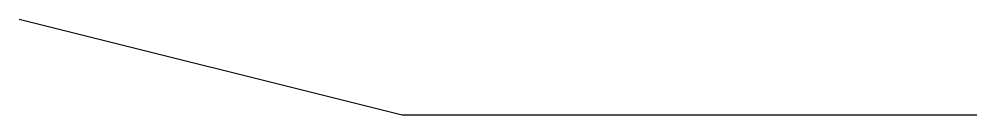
# Model space of a CAD drawing. Header units: metres. Extents: x 40 to 70, y 24 to 27.
import ezdxf

# ---------------------------------------------------------------- set-up
doc = ezdxf.new("R2010")
doc.units = ezdxf.units.M

msp = doc.modelspace()

# ---------------------------------------------------------------- linework, layer by layer
msp.add_lwpolyline([(40, 27), (52, 24), (70, 24)])

doc.saveas('drawing.dxf')
